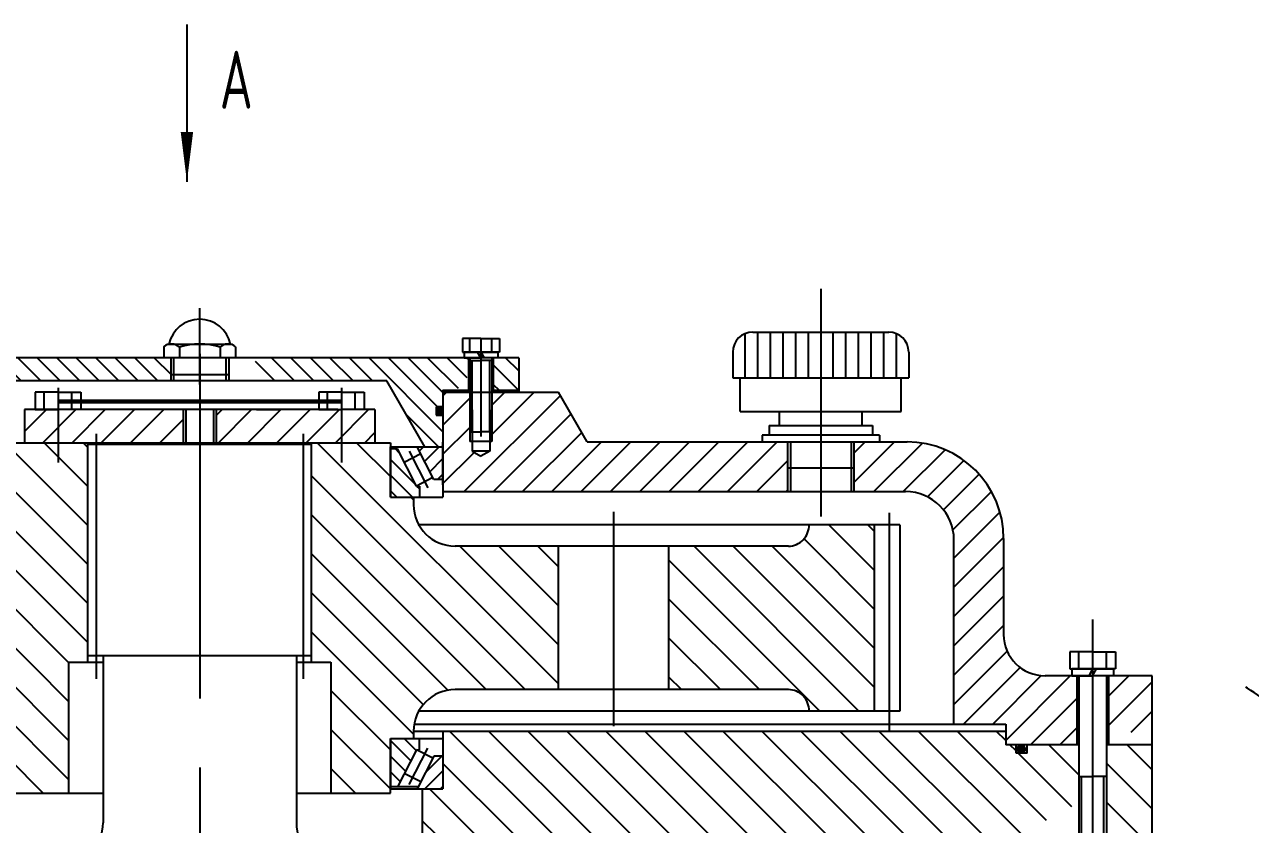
# Model space of a CAD drawing. Header units: millimetres. Extents: x 0 to 8400, y -232 to 5940.
# Drawn here: x 4409 to 5297, y 3359 to 3938 of the extents above; entities that cross this region are included whole.
import ezdxf
from ezdxf.enums import TextEntityAlignment as Align

# ---------------------------------------------------------------- set-up
doc = ezdxf.new("R2010")
doc.units = ezdxf.units.MM
doc.header["$LTSCALE"] = 200
doc.linetypes.add('G', pattern=[2, 1.25, -0.25, 0.25, -0.25])
doc.linetypes.add('K', pattern=[2.5, 1.25, -0.25, 0.25, -0.25, 0.25, -0.25])
for name, color, linetype in [('01', 7, 'Continuous'), ('02', 1, 'Continuous'), ('05', 4, 'G'), ('07', 6, 'K'), ('11', 3, 'Continuous')]:
    doc.layers.add(name, color=color, linetype=linetype)
doc.styles.get("Standard").update_dxf_attribs({"font": 'isocp', "width": 0.707, "bigfont": 'intecad.shx'})
pattern_1 = [(135, (4698.081, -712.992), (-14.142136, -14.142136), [])]
pattern_2 = [(45, (4698.081, -304.572), (-5.656854, 5.656854), [])]
pattern_3 = [(135, (4698.081, -304.572), (-5.656854, -5.656854), [])]
pattern_4 = [(45, (4698.08127, -712.99153), (-0.0707106781, 0.0707106781), [])]

# ---------------------------------------------------------------- blocks, each defined once
blk = doc.blocks.new('*U82')
at = {"layer": '01'}
for p, q in [((-15.1, 5), (-15.1, 0)), ((0, 5), (-15.1, 5)), ((-15.1, 0), (0, 0)), ((0, 0), (-2.89, 5)), ((0, 5), (2.89, 0)), ((0, 5), (15.1, 5)), ((15.1, 0), (0, 0)), ((15.1, 5), (15.1, 0))]:
    blk.add_line(p, q, dxfattribs=at)
at = {"layer": '05'}
blk.add_line((0, 7.1), (0, -2.1), dxfattribs=at)
blk = doc.blocks.new('01001')
at = {"layer": '02'}
h = blk.add_hatch(dxfattribs=at)
h.set_pattern_fill('_USER', color=256, scale=10, angle=135, style=0, pattern_type=0)
h.set_pattern_definition([(135, (4698.081, -712.992), (-7.071068, -7.071068), [])])
h.paths.add_polyline_path([(9525.15, 3433.96), (9521.95, 3433.96), (9506.65, 3433.96), (9506.65, 3410.46), (9525.15, 3410.46)])
h.paths.add_polyline_path([(9576.33, 3433.96), (9543.15, 3433.96), (9543.15, 3410.46), (9561.65, 3410.46), (9561.65, 3398.48), (9566.65, 3398.48), (9566.65, 3392.48), (9561.65, 3392.48), (9561.65, 3369.47), (9574.73, 3369.47), (9582.43, 3382.81)])
h.paths.add_polyline_path([(9576.33, 3433.96), (9582.43, 3382.81), (9602.33, 3417.28), (9716.86, 3417.28), (9716.86, 3421.96), (9716.86, 3433.96)])
h.paths.add_polyline_path([(9841.4, 3433.96), (9778.16, 3433.96), (9779.03, 3417.28), (9838.97, 3417.28)])
h.paths.add_polyline_path([(9932.57, 3433.96), (9929.37, 3433.96), (9841.4, 3433.96), (9838.97, 3417.28), (9873.39, 3417.28), (9900.99, 3369.47), (9914.07, 3369.47), (9914.07, 3372.82), (9914.07, 3392.48), (9909.07, 3392.48), (9909.07, 3397.3), (9909.64, 3397.3, -0.398235), (9913.3, 3397.86), (9914.07, 3398.78), (9914.07, 3410.46), (9923.84, 3410.46), (9932.57, 3420.91)])
h.paths.add_polyline_path([(9969.07, 3433.96), (9950.57, 3433.96), (9950.57, 3410.46), (9969.07, 3410.46)])
h.paths.add_polyline_path([(9650.17, 3410.49), (9665.34, 3410.49), (9665.34, 3430.18), (9650.17, 3430.18)], flags=25)
h.paths.add_polyline_path([(9905.25, 3387.61), (9920.42, 3387.61), (9920.42, 3407.3), (9905.25, 3407.3)], flags=24)
h.paths.add_polyline_path([(9951.05, 3400.61), (9966.22, 3400.61), (9966.22, 3420.31), (9951.05, 3420.31)], flags=9)
at = {"layer": '02', "linetype": 'Continuous'}
h = blk.add_hatch(dxfattribs=at)
h.set_pattern_fill('_USER', color=1, scale=15, angle=45, style=0, pattern_type=0)
h.set_pattern_definition([(45, (4683.627, -304.572), (-10.606602, 10.606602), [])])
h.paths.add_polyline_path([(10010.38, 3336.96), (10032.62, 3372.96), (10018.64, 3372.96), (9997.86, 3408.96), (9949.57, 3408.96), (9949.57, 3380.38), (9949.57, 3373.28), (9947.97, 3373.28), (9947.97, 3366.28), (9941.57, 3362.59), (9935.17, 3366.28), (9935.17, 3373.28), (9933.57, 3373.28), (9933.57, 3396.28), (9933.57, 3408.96), (9914.35, 3408.96), (9914.07, 3407.82), (9914.07, 3336.96)])
h.paths.add_polyline_path([(10032.62, 3372.96), (10010.38, 3336.96), (10163.86, 3336.96), (10163.86, 3372.96)])
h.paths.add_polyline_path([(10249.36, 3336.96, -0.414214), (10284.36, 3301.96), (10284.36, 3225.91), (10320.36, 3260.34), (10320.36, 3302.96, 0.414214), (10250.36, 3372.96), (10211.86, 3372.96), (10211.86, 3336.96)])
h.paths.add_polyline_path([(10320.36, 3233.46), (10320.36, 3260.34), (10284.36, 3225.91), (10284.36, 3168.46), (10321.84, 3168.46), (10321.84, 3153.46), (10337.16, 3153.46), (10373.36, 3181.78), (10373.36, 3203.46), (10369.76, 3203.46), (10350.36, 3203.46, -0.414214)])
h.paths.add_polyline_path([(10373.36, 3153.46), (10373.36, 3181.78), (10337.35, 3153.61), (10337.35, 3153.46)], flags=17)
h.paths.add_polyline_path([(10396.36, 3154.58), (10427.86, 3170.15), (10427.86, 3203.46), (10401.06, 3203.46), (10396.36, 3199.78)])
h.paths.add_polyline_path([(9955.01, 3400.61), (9970.18, 3400.61), (9970.18, 3420.31), (9955.01, 3420.31)], flags=9)
h.paths.add_polyline_path([(9904.19, 3387.04), (9919.36, 3387.04), (9919.36, 3406.73), (9904.19, 3406.73)], flags=9)
h.paths.add_polyline_path([(10326.02, 3141.19), (10341.19, 3141.19), (10341.19, 3160.89), (10326.02, 3160.89)], flags=9)
at = {"layer": '02', "ltscale": 0.8}
h = blk.add_hatch(dxfattribs=at)
h.set_pattern_fill('_USER', color=256, angle=45, style=0, pattern_type=0)
h.set_pattern_definition([(45, (-16724.31, -1258.9654), (-0.70710678, 0.70710678), [])])
h.paths.add_polyline_path([(9645.18, 3403), (9635.18, 3403), (9635.18, 3401.44), (9645.18, 3401.44)])
h.paths.add_polyline_path([(9651.66, 3403), (9645.18, 3403), (9645.18, 3401.44), (9651.66, 3401.44)])
h.paths.add_polyline_path([(9737.86, 3403), (9651.66, 3403), (9651.66, 3401.44), (9737.86, 3401.44)])
h.paths.add_polyline_path([(9824.06, 3403), (9737.86, 3403), (9737.86, 3401.44), (9824.06, 3401.44)])
h.paths.add_polyline_path([(9830.54, 3403), (9824.06, 3403), (9824.06, 3401.44), (9830.54, 3401.44)])
h.paths.add_polyline_path([(9840.54, 3403), (9830.54, 3403), (9830.54, 3401.44), (9840.54, 3401.44)])
at = {"layer": '02'}
h = blk.add_hatch(dxfattribs=at)
h.set_pattern_fill('_USER', color=256, scale=0.1, angle=45, style=0, pattern_type=0)
h.set_pattern_definition([(45, (4698.08127, -714.16653), (-0.0707106781, 0.0707106781), [])])
h.paths.add_polyline_path([(9932.57, 3410.46), (9914.07, 3410.46), (9914.07, 3408.96), (9932.57, 3408.96)])
h.paths.add_polyline_path([(9969.07, 3410.46), (9950.57, 3410.46), (9950.57, 3408.96), (9969.07, 3408.96)])
h = blk.add_hatch(dxfattribs=at)
h.set_pattern_fill('_USER', color=256, scale=15, angle=45, style=0, pattern_type=0)
h.set_pattern_definition([(45, (4698.081, -712.992), (-10.606602, 10.606602), [])])
h.paths.add_polyline_path([(9610.95, 3372.46), (9635.18, 3372.46), (9635.18, 3396.46), (9618.71, 3396.46), (9610.95, 3396.46)])
h.paths.add_polyline_path([(9725.86, 3372.46), (9725.86, 3396.46), (9635.18, 3396.46), (9635.18, 3372.46)])
h.paths.add_polyline_path([(9781.38, 3372.46), (9840.54, 3372.46), (9840.54, 3396.46), (9824.06, 3396.46), (9780.12, 3396.46)])
h.paths.add_polyline_path([(9781.38, 3372.46), (9780.12, 3396.46), (9778.95, 3396.46), (9749.86, 3396.46), (9749.86, 3372.46)])
h.paths.add_polyline_path([(9864.77, 3372.46), (9864.77, 3396.46), (9840.54, 3396.46), (9840.54, 3372.46)])
h = blk.add_hatch(dxfattribs=at)
h.set_pattern_fill('_USER', color=256, scale=0.1, angle=45, style=0, pattern_type=0)
h.set_pattern_definition(pattern_4)
h.paths.add_polyline_path([(9914.07, 3394.25), (9914.07, 3397.04, 3.592885)])
at = {"layer": '02', "linetype": 'Continuous'}
h = blk.add_hatch(dxfattribs=at)
h.set_pattern_fill('_USER', color=1, scale=20, angle=135, style=0, pattern_type=0)
h.set_pattern_definition(pattern_1)
h.paths.add_polyline_path([(9398.1, 3297.46), (9311.36, 3297.46, -0.414214), (9296.36, 3312.46), (9252.86, 3312.46), (9252.86, 3178.46), (9296.36, 3178.46, -0.414214), (9311.36, 3193.46), (9398.1, 3193.46)])
h.paths.add_polyline_path([(9656.86, 3372.46), (9599.75, 3372.46), (9599.75, 3332.96), (9582.86, 3332.96), (9582.86, 3327.46, -0.414214), (9552.86, 3297.46), (9478.1, 3297.46), (9478.1, 3193.46), (9552.86, 3193.46, -0.414214), (9582.86, 3163.46), (9582.86, 3157.96), (9599.75, 3157.96), (9599.75, 3154.47), (9599.75, 3118.46), (9642.86, 3118.46), (9642.86, 3213.46), (9656.86, 3213.46)])
h.paths.add_polyline_path([(9997.62, 3297.46), (9922.86, 3297.46, -0.414214), (9892.86, 3327.46), (9892.86, 3332.96), (9875.97, 3332.96), (9875.97, 3369.47), (9875.97, 3372.46), (9818.86, 3372.46), (9818.86, 3213.46), (9832.86, 3213.46), (9832.86, 3118.46), (9875.97, 3118.46), (9875.97, 3157.96), (9892.86, 3157.96), (9892.86, 3163.46, -0.414214), (9922.86, 3193.46), (9997.62, 3193.46)])
h.paths.add_polyline_path([(10226.63, 3312.96), (10179.35, 3312.96, -0.424013), (10164.36, 3297.46), (10077.62, 3297.46), (10077.62, 3193.46), (10164.36, 3193.46, -0.424013), (10179.35, 3177.96), (10222.44, 3177.96), (10226.63, 3181.79)])
h.paths.add_polyline_path([(10109.72, 3225.53), (10109.72, 3265.38), (10145.72, 3265.38), (10145.72, 3225.53)], flags=24)
h.paths.add_polyline_path([(10102.18, 3265.84), (10117.36, 3265.84), (10117.36, 3285.53), (10102.18, 3285.53)], flags=24)
at = {"layer": '02'}
h = blk.add_hatch(dxfattribs=at)
h.set_pattern_fill('_USER', color=256, scale=20, angle=135, style=0, pattern_type=0)
h.set_pattern_definition(pattern_1)
h.paths.add_polyline_path([(10374.86, 3153.46), (10337.35, 3153.46), (10337.35, 3147.46), (10333.35, 3147.46, -0.043716), (10332.86, 3147.46), (10329.35, 3147.46), (10329.35, 3153.46), (10321.84, 3153.46), (10321.84, 3163.46), (9914.07, 3163.46), (9914.07, 3121.45), (9899.07, 3121.45), (9899.07, 3088.46), (10332.96, 3088.46), (10374.86, 3111.34)])
h.paths.add_polyline_path([(10427.86, 3140.29), (10394.86, 3122.27), (10394.86, 3094.46), (10408.49, 3094.46), (10408.49, 3079.46), (10427.86, 3079.46)])
h.paths.add_polyline_path([(10427.86, 3140.29), (10427.86, 3153.46), (10394.86, 3153.46), (10394.86, 3122.27)])
h.paths.add_polyline_path([(9576.65, 3121.45), (9561.65, 3121.45), (9561.65, 3163.46), (9272.72, 3163.46), (9272.72, 3103.78), (9252.97, 3103.78), (9252.97, 3088.46), (9576.65, 3088.46)])
h.paths.add_polyline_path([(10109.95, 3063.93), (10109.95, 3110.57), (10145.95, 3110.57), (10145.95, 3063.93)], flags=9)
h.paths.add_polyline_path([(9958.58, 3077.58), (9958.58, 3108.25), (9994.58, 3108.25), (9994.58, 3077.58)], flags=9)
h.paths.add_polyline_path([(10175.45, 3132.36), (10190.62, 3132.36), (10190.62, 3152.05), (10175.45, 3152.05)], flags=24)
h.paths.add_polyline_path([(10324.06, 3141.09), (10339.23, 3141.09), (10339.23, 3160.78), (10324.06, 3160.78)], flags=24)
h = blk.add_hatch(dxfattribs=at)
h.set_pattern_fill('_USER', color=256, scale=0.1, angle=45, style=0, pattern_type=0)
h.set_pattern_definition(pattern_4)
h.paths.add_polyline_path([(10330.26, 3150.29, 0.388847), (10332.86, 3147.46), (10333.35, 3147.46, 0.388847), (10335.95, 3150.29, 1)])
at = {"layer": '11', "linetype": 'Continuous'}
h = blk.add_hatch(dxfattribs=at)
h.set_pattern_fill('_USER', color=3, scale=8, angle=45, style=0, pattern_type=0)
h.set_pattern_definition(pattern_2)
h.paths.add_polyline_path([(9580.38, 3369.47), (9561.65, 3369.47), (9561.65, 3345.66), (9568.14, 3345.66)])
h.paths.add_polyline_path([(9907.58, 3345.66), (9914.07, 3345.66), (9914.07, 3368.32, 0.414214), (9912.92, 3369.47), (9895.34, 3369.47)])
h = blk.add_hatch(dxfattribs=at)
h.set_pattern_fill('_USER', color=3, scale=8, angle=135, style=0, pattern_type=0)
h.set_pattern_definition(pattern_3)
h.paths.add_polyline_path([(9599.75, 3367.88), (9594.63, 3367.88), (9580.84, 3341.05), (9578.72, 3341.05), (9578.72, 3332.96), (9599.75, 3332.96)])
h.paths.add_polyline_path([(9881.09, 3367.88), (9875.97, 3367.88), (9875.97, 3332.96), (9897, 3332.96), (9897, 3341.05), (9894.88, 3341.05)])
h = blk.add_hatch(dxfattribs=at)
h.set_pattern_fill('_USER', color=3, scale=8, angle=135, style=0, pattern_type=0)
h.set_pattern_definition(pattern_3)
h.paths.add_polyline_path([(9599.75, 3157.96), (9580.27, 3157.96), (9578.72, 3157.96), (9578.72, 3149.87), (9580.84, 3149.87), (9594.63, 3123.03), (9599.75, 3123.03)])
h.paths.add_polyline_path([(9875.97, 3123.03), (9881.09, 3123.03), (9894.88, 3149.87), (9897, 3149.87), (9897, 3157.96), (9875.97, 3157.96)])
h = blk.add_hatch(dxfattribs=at)
h.set_pattern_fill('_USER', color=3, scale=8, angle=45, style=0, pattern_type=0)
h.set_pattern_definition(pattern_2)
h.paths.add_polyline_path([(9561.65, 3122.6, 0.414214), (9562.8, 3121.45), (9580.38, 3121.45), (9568.14, 3145.26), (9561.65, 3145.26)])
h.paths.add_polyline_path([(9914.07, 3145.26), (9907.58, 3145.26), (9895.34, 3121.45), (9912.92, 3121.45, 0.414214), (9914.07, 3122.6)])
at = {"layer": '01', "ltscale": 0.8}
for p, q in [((9941.57, 3448.06), (9928.2, 3448.06)), ((9928.2, 3448.06), (9928.2, 3438.06)), ((9933.57, 3438.06), (9933.57, 3448.06)), ((9941.57, 3448.06), (9954.95, 3448.06)), ((9949.57, 3438.06), (9949.57, 3448.06)), ((9954.95, 3448.06), (9954.95, 3438.06)), ((9928.2, 3438.06), (9941.57, 3438.06)), ((9941.57, 3438.06), (9929.37, 3438.06)), ((9929.37, 3438.06), (9929.37, 3433.96)), ((9941.57, 3433.96), (9939.21, 3438.06)), ((9954.95, 3438.06), (9941.57, 3438.06)), ((9941.57, 3438.06), (9953.77, 3438.06)), ((9941.57, 3438.06), (9943.94, 3433.96)), ((9953.77, 3438.06), (9953.77, 3433.96)), ((9969.07, 3433.96), (9506.65, 3433.96)), ((9929.37, 3433.96), (9941.57, 3433.96)), ((9932.57, 3433.96), (9932.57, 3408.96)), ((9933.57, 3433.96), (9933.57, 3380.38)), ((9933.57, 3432.06), (9941.57, 3432.06)), ((9953.77, 3433.96), (9941.57, 3433.96)), ((9949.57, 3432.06), (9941.57, 3432.06)), ((9949.57, 3433.96), (9949.57, 3380.38)), ((9950.57, 3433.96), (9950.57, 3408.96)), ((9969.07, 3433.96), (9969.07, 3408.96)), ((9873.39, 3417.28), (9602.33, 3417.28)), ((9900.99, 3369.47), (9873.39, 3417.28)), ((9635.18, 3408.96), (9618.71, 3408.96)), ((9618.71, 3408.96), (9618.71, 3396.46)), ((9625.18, 3396.46), (9625.18, 3408.96)), ((9635.18, 3408.96), (9651.66, 3408.96)), ((9840.54, 3403), (9635.18, 3403)), ((9645.18, 3396.46), (9645.18, 3408.96)), ((9651.66, 3408.96), (9651.66, 3396.46)), ((9840.54, 3408.96), (9824.06, 3408.96)), ((9824.06, 3408.96), (9824.06, 3396.46)), ((9830.54, 3396.46), (9830.54, 3408.96)), ((9840.54, 3408.96), (9857.01, 3408.96)), ((9850.54, 3396.46), (9850.54, 3408.96)), ((9857.01, 3408.96), (9857.01, 3396.46)), ((10018.64, 3372.96), (9997.86, 3408.96)), ((9837.86, 3396.46), (9610.95, 3396.46)), ((9610.95, 3396.46), (9610.95, 3372.46)), ((9618.71, 3396.46), (9635.18, 3396.46)), ((9840.54, 3401.44), (9635.18, 3401.44)), ((9651.66, 3396.46), (9635.18, 3396.46)), ((9778.95, 3396.46), (9795.43, 3396.46)), ((9811.9, 3396.46), (9795.43, 3396.46)), ((9824.06, 3396.46), (9840.54, 3396.46)), ((9864.77, 3396.46), (9840.54, 3396.46)), ((9864.77, 3396.46), (9864.77, 3372.46)), ((9909.07, 3398.48), (9909.07, 3392.48)), ((9914.07, 3398.48), (9909.07, 3398.48)), ((9935.17, 3396.28), (9935.17, 3366.28)), ((9947.97, 3396.28), (9947.97, 3366.28)), ((9909.07, 3392.48), (9914.07, 3392.48)), ((9933.57, 3380.38), (9941.57, 3380.38)), ((9949.57, 3380.38), (9941.57, 3380.38)), ((9599.75, 3372.46), (9875.97, 3372.46)), ((9656.86, 3213.46), (9656.86, 3372.46)), ((9656.86, 3371.46), (9818.86, 3371.46)), ((9818.86, 3213.46), (9818.86, 3372.46)), ((9875.97, 3332.96), (9875.97, 3369.47)), ((9875.97, 3369.47), (9914.07, 3369.47)), ((9894.88, 3341.05), (9881.09, 3367.88)), ((9949.57, 3373.28), (9933.57, 3373.28)), ((9897.99, 3364.32), (9886.07, 3358.19)), ((9935.17, 3366.28), (9941.57, 3362.59)), ((9947.97, 3366.28), (9935.17, 3366.28)), ((9947.97, 3366.28), (9941.57, 3362.59)), ((9897, 3341.05), (9897, 3332.96)), ((9875.97, 3332.96), (9914.07, 3332.96)), ((9892.86, 3332.96), (9892.86, 3327.46)), ((9914.07, 3336.96), (10249.36, 3336.96)), ((10245.17, 3312.96), (9896.88, 3312.96)), ((10226.63, 3312.96), (10226.63, 3178.46)), ((10320.36, 3302.96), (10320.36, 3233.46)), ((9818.86, 3217.96), (9656.86, 3217.96)), ((9667.86, 3217.96), (9667.86, 3096.96)), ((9807.86, 3217.96), (9807.86, 3096.96)), ((9642.86, 3213.46), (9642.86, 3118.46)), ((9642.86, 3213.46), (9667.86, 3213.46)), ((9807.86, 3213.46), (9832.86, 3213.46)), ((9832.86, 3213.46), (9832.86, 3118.46)), ((10427.86, 3203.46), (10350.36, 3203.46)), ((10245.17, 3177.96), (9896.88, 3177.96)), ((9892.86, 3163.46), (10300.36, 3163.46)), ((9892.86, 3163.46), (10321.84, 3163.46)), ((9892.86, 3163.46), (9892.86, 3157.96)), ((9893.28, 3168.46), (10321.84, 3168.46)), ((9875.97, 3157.96), (9875.97, 3121.45)), ((9875.97, 3157.96), (9914.07, 3157.96)), ((9897, 3149.87), (9897, 3157.96)), ((9894.88, 3149.87), (9881.09, 3123.03)), ((10374.86, 3153.46), (10321.84, 3153.46)), ((10329.35, 3147.46), (10329.35, 3153.46)), ((10337.35, 3147.46), (10329.35, 3147.46)), ((10337.35, 3147.46), (10337.35, 3153.46)), ((10427.86, 3153.46), (10394.86, 3153.46)), ((9897.99, 3126.6), (9886.07, 3132.72)), ((9599.75, 3118.46), (9667.86, 3118.46)), ((9807.86, 3118.46), (9875.97, 3118.46)), ((9875.97, 3121.45), (9914.07, 3121.45)), ((9899.07, 3121.45), (9899.07, 3088.46))]:
    blk.add_line(p, q, dxfattribs=at)
at = {"layer": '01', "color": 7, "linetype": 'Continuous', "ltscale": 1.2}
for p, q in [((10138.54, 3452.56), (10237.18, 3452.56)), ((10124.14, 3438.16), (10124.14, 3419.44)), ((10251.58, 3438.16), (10251.58, 3419.44)), ((10124.14, 3419.44), (10251.58, 3419.44)), ((10129.54, 3394.96), (10129.54, 3419.44)), ((10246.18, 3394.96), (10246.18, 3419.44)), ((10129.54, 3394.96), (10246.18, 3394.96)), ((10157.86, 3384.96), (10157.86, 3394.96)), ((10217.86, 3384.96), (10217.86, 3394.96)), ((10150.36, 3384.96), (10225.36, 3384.96)), ((10150.36, 3384.96), (10150.36, 3377.96)), ((10225.36, 3384.96), (10225.36, 3377.96)), ((10230.36, 3377.96), (10145.36, 3377.96)), ((10145.36, 3377.96), (10145.36, 3372.96)), ((10225.36, 3377.96), (10150.36, 3377.96)), ((10230.36, 3377.96), (10230.36, 3372.96)), ((10163.86, 3372.96), (10163.86, 3336.96)), ((10211.86, 3372.96), (10211.86, 3336.96))]:
    blk.add_line(p, q, dxfattribs=at)
at = {"layer": '01', "color": 7, "linetype": 'Continuous'}
for p, q in [((9711.86, 3442.02), (9714.4, 3443.96)), ((9711.86, 3442.02), (9711.86, 3433.96)), ((9714.4, 3443.96), (9761.32, 3443.96)), ((9723.13, 3441.73), (9723.13, 3433.96)), ((9752.6, 3441.58), (9752.6, 3433.96)), ((9763.86, 3442.02), (9761.32, 3443.96)), ((9763.86, 3442.02), (9763.86, 3433.96)), ((9716.86, 3433.96), (9716.86, 3421.96)), ((9758.86, 3433.96), (9758.86, 3421.96)), ((9716.86, 3421.96), (9758.86, 3421.96)), ((9718.86, 3421.96), (9718.86, 3417.28)), ((9756.86, 3421.96), (9756.86, 3417.28)), ((9727.86, 3396.46), (9727.86, 3372.46)), ((9747.86, 3396.46), (9747.86, 3372.46)), ((9881.09, 3367.88), (9875.97, 3367.88)), ((10211.86, 3353.96), (10163.86, 3353.96)), ((9906.8, 3347.18), (9894.88, 3341.05)), ((9894.88, 3341.05), (9897, 3341.05)), ((9914.07, 3345.66), (9907.58, 3345.66)), ((9894.88, 3149.87), (9897, 3149.87)), ((9906.8, 3143.74), (9894.88, 3149.87)), ((9914.07, 3145.26), (9907.58, 3145.26)), ((9896.16, 3123.03), (9875.97, 3123.03))]:
    blk.add_line(p, q, dxfattribs=at)
at = {"layer": '01', "color": 7, "linetype": 'Continuous', "ltscale": 0.8}
for p, q in [((9914.07, 3410.46), (9914.07, 3332.96)), ((9914.07, 3408.96), (9997.86, 3408.96)), ((9997.86, 3408.96), (9997.86, 3408.96)), ((9875.97, 3372.46), (9875.97, 3337.46)), ((9875.97, 3372.46), (9875.97, 3332.96)), ((9907.58, 3345.66), (9895.34, 3369.47)), ((9914.07, 3342), (9914.07, 3372.82)), ((10245.17, 3312.96), (10245.17, 3177.96)), ((10164.36, 3297.46), (9922.86, 3297.46)), ((9997.62, 3297.46), (9997.62, 3193.46)), ((10077.62, 3297.46), (10077.62, 3193.46)), ((10427.86, 3079.46), (10427.86, 3203.46)), ((10164.36, 3193.46), (9922.86, 3193.46)), ((9914.07, 3163.46), (9914.07, 3121.45)), ((10321.84, 3168.46), (10321.84, 3153.46)), ((9875.97, 3118.46), (9875.97, 3157.96)), ((9907.58, 3145.26), (9895.34, 3121.45))]:
    blk.add_line(p, q, dxfattribs=at)
at = {"layer": '01'}
for p, q in [((10018.64, 3372.96), (10250.36, 3372.96)), ((10284.36, 3168.46), (10284.36, 3301.96)), ((10368.39, 3220.96), (10368.39, 3208.46)), ((10384.86, 3220.96), (10368.39, 3220.96)), ((10374.86, 3208.46), (10374.86, 3220.96)), ((10384.86, 3220.96), (10401.34, 3220.96)), ((10394.86, 3208.46), (10394.86, 3220.96)), ((10401.34, 3220.96), (10401.34, 3208.46)), ((10368.39, 3208.46), (10384.86, 3208.46)), ((10399.86, 3208.46), (10384.86, 3208.46)), ((10401.34, 3208.46), (10384.86, 3208.46)), ((10373.36, 3203.46), (10373.36, 3153.46)), ((10374.86, 3203.46), (10374.86, 3073.37)), ((10394.86, 3203.46), (10394.86, 3073.37)), ((10396.36, 3203.46), (10396.36, 3153.46)), ((10374.86, 3130.46), (10384.86, 3130.46)), ((10394.86, 3130.46), (10384.86, 3130.46))]:
    blk.add_line(p, q, dxfattribs=at)
at = {"layer": '01', "ltscale": 0.8}
blk.add_circle((10333.1, 3150.29), 2.84, dxfattribs=at)
at = {"layer": '01', "color": 7, "linetype": 'Continuous'}
for centre, radius, start, end in [((9737.86, 3439.17), 22.78, 12.11787, 167.88213), ((9717.32, 3435.34), 8.63, 47.75411, 129.23595), ((9737.63, 3395.72), 48.24, 71.92782, 107.49727), ((9758.48, 3435.5), 8.46, 50.45911, 134.05318)]:
    blk.add_arc(centre, radius, start, end, dxfattribs=at)
at = {"layer": '01', "color": 7, "linetype": 'Continuous', "ltscale": 1.2}
for centre, start, end in [((10138.54, 3438.16), 90, 180), ((10237.18, 3438.16), 0, 90)]:
    blk.add_arc(centre, 14.4, start, end, dxfattribs=at)
at = {"layer": '01', "ltscale": 0.8}
for centre, radius, start, end in [((9911.77, 3395.64), 2.69, 31.10673, 328.89327), ((9912.92, 3368.32), 1.15, 0, 90), ((10249.36, 3301.96), 35, 0, 90), ((10350.36, 3233.46), 30, 180, 270), ((9912.92, 3122.6), 1.15, 270, 0), ((9637.86, 3096.96), 30, 270, 0), ((9837.86, 3096.96), 30, 180, 270)]:
    blk.add_arc(centre, radius, start, end, dxfattribs=at)
at = {"layer": '01'}
blk.add_arc((10250.36, 3302.96), 70, 0, 90, dxfattribs=at)
at = {"layer": '01', "color": 7, "linetype": 'Continuous', "ltscale": 0.8}
for centre, radius, start, end in [((9922.86, 3327.46), 30, 180, 270), ((10164.36, 3312.46), 15, 270, 1.91021), ((9922.86, 3163.46), 30, 90, 180), ((10164.36, 3178.46), 15, 358.08979, 90)]:
    blk.add_arc(centre, radius, start, end, dxfattribs=at)
at = {"layer": '02'}
for p, q in [((9718.86, 3433.96), (9718.86, 3417.28)), ((9756.86, 3433.96), (9756.86, 3417.28)), ((9716.86, 3421.96), (9716.86, 3417.28)), ((9758.86, 3421.96), (9758.86, 3417.28)), ((9914.07, 3410.46), (9932.57, 3410.46)), ((9950.57, 3410.46), (9969.07, 3410.46)), ((9725.86, 3396.46), (9725.86, 3372.46)), ((9749.86, 3396.46), (9749.86, 3372.46)), ((10376.86, 3073.37), (10376.86, 3130.46)), ((10392.86, 3078.46), (10392.86, 3130.46))]:
    blk.add_line(p, q, dxfattribs=at)
at = {"layer": '02', "ltscale": 0.8}
for p, q in [((9935.17, 3380.38), (9935.17, 3432.06)), ((9947.97, 3380.38), (9947.97, 3432.06)), ((9933.57, 3396.28), (9933.57, 3373.28))]:
    blk.add_line(p, q, dxfattribs=at)
at = {"layer": '02', "color": 1, "linetype": 'Continuous', "ltscale": 0.8}
blk.add_line((9949.57, 3396.28), (9949.57, 3373.28), dxfattribs=at)
at = {"layer": '02', "color": 1, "linetype": 'Continuous', "ltscale": 1.2}
blk.add_line((10165.86, 3372.96), (10165.86, 3336.96), dxfattribs=at)
at = {"layer": '02', "ltscale": 1.2}
blk.add_line((10209.86, 3372.96), (10209.86, 3336.96), dxfattribs=at)
at = {"layer": '05', "color": 4, "linetype": 'G', "ltscale": 1.2}
blk.add_line((10187.86, 3484.05), (10187.86, 3318.89), dxfattribs=at)
at = {"layer": '05', "color": 4, "linetype": 'G'}
blk.add_line((9737.86, 3414.64), (9737.86, 3469.9), dxfattribs=at)
at = {"layer": '05', "ltscale": 0.8}
for p, q in [((9941.57, 3448.45), (9941.57, 3376.83)), ((9941.57, 3440.15), (9941.57, 3431.86))]:
    blk.add_line(p, q, dxfattribs=at)
at = {"layer": '05', "ltscale": 1.2}
for p, q in [((10132.89, 3451.4), (10132.89, 3419.44)), ((10142.06, 3452.56), (10142.06, 3419.44)), ((10151.22, 3452.56), (10151.22, 3419.44)), ((10160.38, 3452.56), (10160.38, 3419.44)), ((10169.54, 3452.56), (10169.54, 3419.44)), ((10178.7, 3452.56), (10178.7, 3419.44)), ((10196.61, 3452.56), (10196.61, 3419.44)), ((10205.78, 3452.56), (10205.78, 3419.44)), ((10214.94, 3452.56), (10214.94, 3419.44)), ((10224.1, 3452.56), (10224.1, 3419.44)), ((10233.26, 3452.56), (10233.26, 3419.44)), ((10242.42, 3451.57), (10242.42, 3419.44))]:
    blk.add_line(p, q, dxfattribs=at)
at = {"layer": '05', "color": 4, "linetype": 'G', "ltscale": 0.8}
for p, q in [((9941.57, 3444.07), (9941.57, 3390.15)), ((9941.57, 3442.55), (9941.57, 3381.8)), ((9941.57, 3438.14), (9941.57, 3384.67)), ((9635.18, 3412.2), (9635.18, 3358.17)), ((9840.54, 3412.2), (9840.54, 3358.17)), ((9662.86, 3378.76), (9662.86, 3201.37)), ((9812.86, 3378.76), (9812.86, 3201.37)), ((9906.15, 3369.47), (9906.15, 3369.54)), ((9889.52, 3366.31), (9903.12, 3339.84)), ((10037.62, 3322.34), (10037.62, 3167.05)), ((10237.39, 3321.57), (10237.39, 3163.46)), ((10384.86, 3244.41), (10384.86, 3043.1)), ((9889.52, 3124.6), (9903.12, 3151.07))]:
    blk.add_line(p, q, dxfattribs=at)
at = {"layer": '05'}
blk.add_line((10384.86, 3224.02), (10384.86, 3199.7), dxfattribs=at)
at = {"layer": '01', "ltscale": 0.8, "xscale": -1}
blk.add_blockref('*U82', (10384.86, 3203.46), dxfattribs=at)

msp = doc.modelspace()

# ---------------------------------------------------------------- linework, layer by layer
at = {"layer": '02'}
msp.add_line((4526.3168, 3938.3476), (4526.3168, 3824.3476), dxfattribs=at)
msp.add_lwpolyline([(4526.3168, 3860.3476, 9, 0, 0), (4526.3168, 3824.3476, 0, 0, 0)], format="xyseb", dxfattribs=at)
at = {"layer": '05', "color": 4, "linetype": 'G'}
msp.add_line((4535.5981, 3699.7222), (4535.5981, 2548.2959), dxfattribs=at)
at = {"layer": '07', "color": 6, "linetype": 'K'}
msp.add_arc((5152.5981, 3231.2518), 267, 343.0116921, 61.6604405, dxfattribs=at)

# ---------------------------------------------------------------- block references
at = {"layer": '01'}
msp.add_blockref('01001', (-5202.2622, 262.7942), dxfattribs=at)

# ---------------------------------------------------------------- texts
at = {"layer": '11', "width": 0.707}
msp.add_text('A', height=42, dxfattribs=at).set_placement((4550.0803, 3864.7141), align=Align.BOTTOM_LEFT)

doc.saveas('drawing.dxf')
